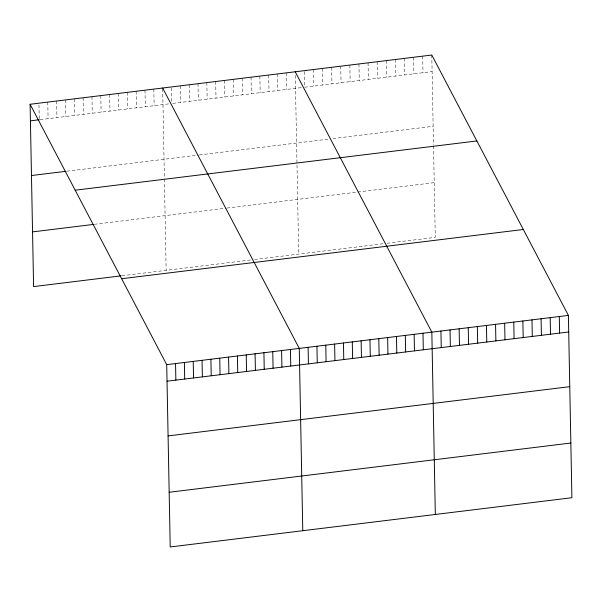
<?xml version="1.0" encoding="UTF-8"?>
<svg xmlns="http://www.w3.org/2000/svg" width="602" height="602" viewBox="0 0 602 602"><rect width="100%" height="100%" fill="white"/><g stroke="black" fill="none" stroke-linecap="round" stroke-linejoin="round"><path stroke-width="0.45" stroke-dasharray="3.01 2.26" d="M40.138 119.647L169.162 103.83M172.699 103.394L301.903 87.553M304.635 87.222L432.101 71.593M66.814 171.201L198.487 155.06M199.375 154.955L328.451 139.13M333.004 138.573L433.154 126.292M94.409 224.305L226.081 208.164M226.969 208.059L434.238 182.647M121.973 275.754L252.757 259.725M254.526 259.507L383.391 243.712M387.033 243.261L435.284 237.346L433.53 145.97M431.784 55.038L433.515 145.082M422.679 56.152L422.995 72.714M413.574 57.265L413.898 73.828M404.469 58.386L404.792 74.941M395.363 59.5L395.687 76.063M386.258 60.614L386.582 77.176M377.153 61.735L377.477 78.29M368.055 62.849L368.371 79.411M358.95 63.962L359.266 80.525M349.845 65.084L350.161 81.639M340.74 66.197L341.056 82.76M331.634 67.311L331.95 83.874M322.529 68.432L322.845 84.987M313.424 69.546L313.74 86.109M304.334 71.578L304.62 86.304M295.281 75.461L298.712 254.089M286.379 72.857L286.695 89.42M277.537 73.941L277.853 90.503M268.703 75.024L269.019 91.587M259.861 76.108L260.184 92.67M251.026 77.191L251.343 93.754M242.192 78.275L242.508 94.838M233.35 79.359L233.674 95.921M224.516 80.442L224.832 97.005M215.682 81.526L215.998 98.088M206.84 82.609L207.163 99.172M198.005 83.693L198.321 100.256M189.171 84.777L189.487 101.339M180.329 85.86L180.645 102.423M171.51 87.862L171.811 103.506M162.675 88.945L164.384 178.072M164.399 178.967L166.16 270.343M153.819 89.111L154.135 105.674M144.984 90.195L145.3 106.757M136.142 91.278L136.466 107.841M127.308 92.362L127.624 108.917M118.474 93.445L118.79 110M109.632 94.529L109.955 111.084M100.797 95.613L101.113 112.168M91.963 96.696L92.279 113.251M83.121 97.78L83.437 114.335M74.287 98.863L74.603 115.418M65.445 99.947L65.769 116.502M56.611 101.031L56.927 117.586M47.776 102.107L48.092 118.669M38.972 105.034L39.235 118.835"/><path stroke-width="0.9" d="M30.1 104.274L431.784 55.038L568.401 315.41L571.9 497.726L170.215 546.962L166.716 364.654L30.1 104.274L33.599 286.59L121.085 275.866M30.416 120.836L39.258 119.753M31.47 175.536L65.934 171.314M75.182 190.202L476.867 140.958M32.553 231.89L93.528 224.418M121.634 278.726L523.319 229.49M166.716 364.654L568.401 315.41M167.032 381.209L568.717 331.973M168.078 435.908L569.77 386.665M169.162 492.263L570.846 443.027M295.213 71.781L431.83 332.153L435.329 514.462M162.653 88.027L299.269 348.4L302.768 530.716M559.296 316.524L559.612 333.087M550.19 317.645L550.506 334.2M541.085 318.759L541.401 335.322M531.98 319.873L532.296 336.435M522.875 320.994L523.191 337.549M513.769 322.108L514.085 338.67M504.664 323.221L504.98 339.784M495.559 324.343L495.875 340.898M486.454 325.456L486.777 342.019M477.348 326.57L477.672 343.132M468.243 327.691L468.567 344.246M459.138 328.805L459.461 345.36M450.033 329.919L450.356 346.481M440.935 331.032L441.251 347.595M422.988 333.237L423.304 349.792M414.153 334.321L414.469 350.876M405.312 335.404L405.635 351.959M396.477 336.488L396.793 353.043M387.643 337.572L387.959 354.126M378.801 338.655L379.125 355.21M369.967 339.739L370.283 356.294M361.132 340.822L361.448 357.377M352.29 341.898L352.614 358.461M343.456 342.982L343.772 359.544M334.622 344.066L334.938 360.628M325.78 345.149L326.096 361.712M316.945 346.233L317.262 362.795M308.104 347.316L308.427 363.879M290.435 349.484L290.751 366.046M281.593 350.567L281.917 367.13M272.759 351.651L273.075 368.213M263.924 352.734L264.24 369.297M255.082 353.818L255.406 370.38M246.248 354.902L246.564 371.464M237.414 355.985L237.73 372.548M228.572 357.069L228.888 373.631M219.738 358.152L220.054 374.715M210.896 359.236L211.219 375.798M202.061 360.32L202.377 376.875M193.227 361.403L193.543 377.958M184.385 362.487L184.709 379.042M175.551 363.57L175.867 380.125"/></g></svg>
